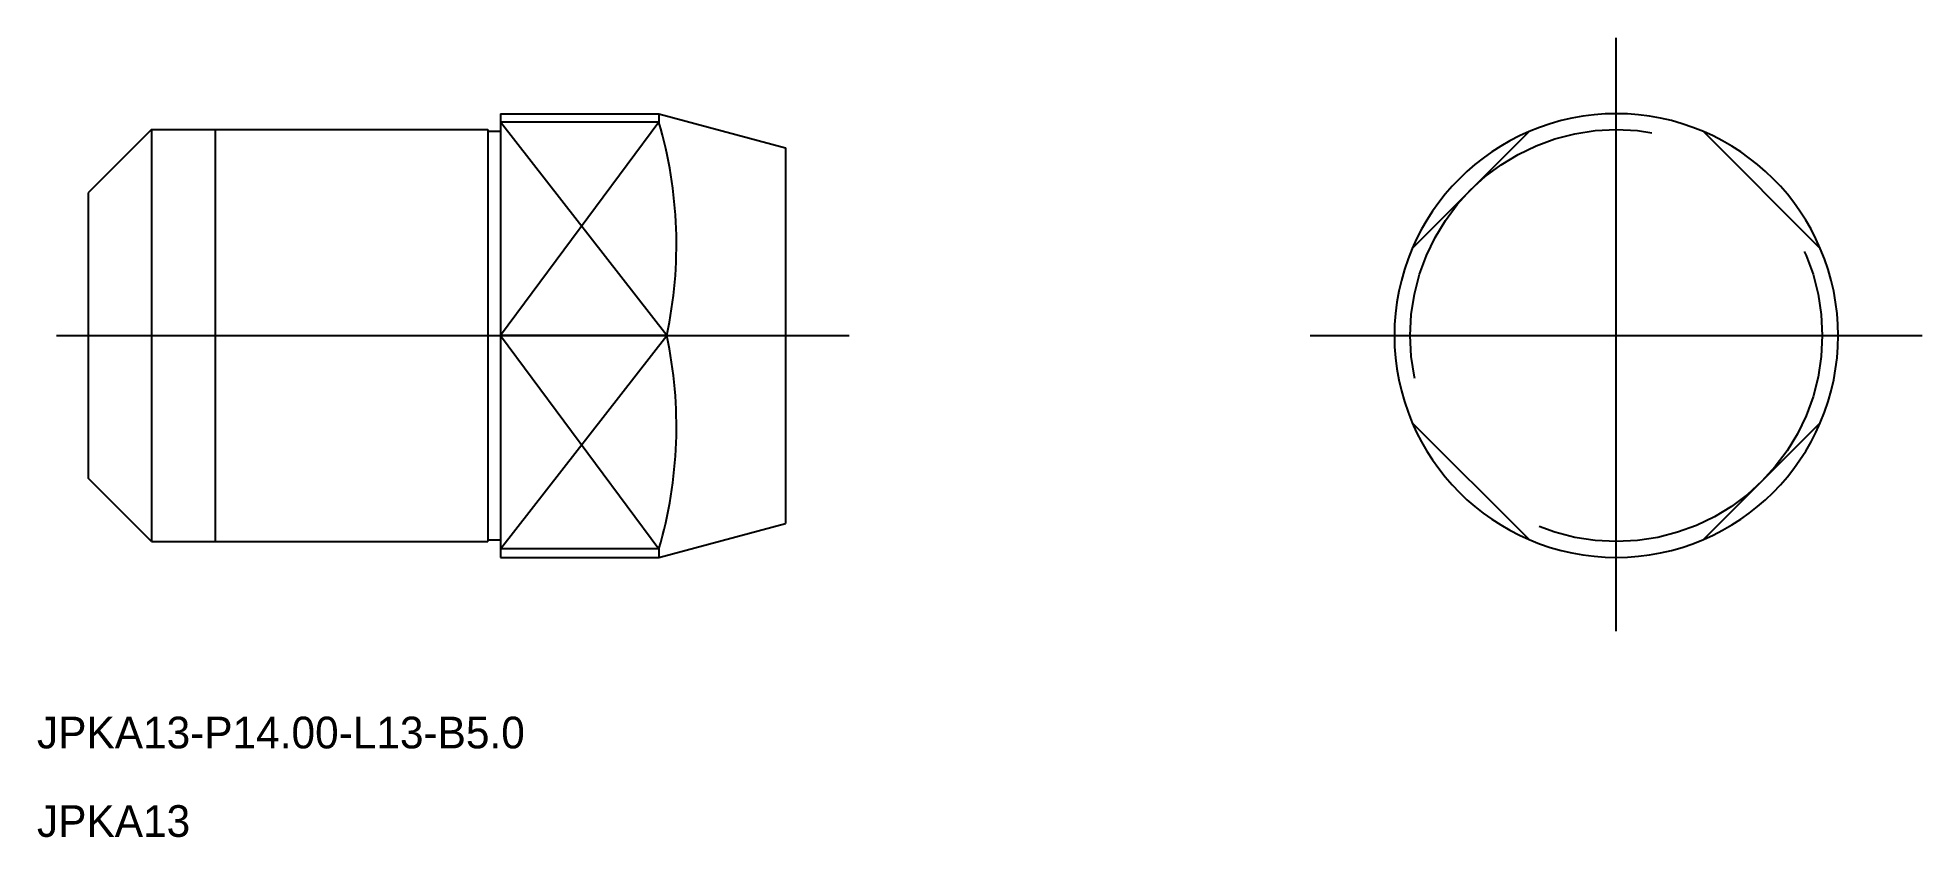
# Model space of a CAD drawing. Extents: x 568.4 to 627.9, y 576.8 to 602.1.
import ezdxf

# ---------------------------------------------------------------- set-up
doc = ezdxf.new("R2010")
doc.units = 0
for name, pattern in [('CENTER', [50.8, 31.75, -6.35, 6.35, -6.35]), ('DASHED', [19.05, 12.7, -6.35]), ('PHANTOM', [63.5, 31.75, -6.35, 6.35, -6.35, 6.35, -6.35])]:
    doc.linetypes.add(name, pattern=pattern)
doc.layers.get('0').update_dxf_attribs({"linetype": 'CONTINUOUS'})
doc.layers.add('CENTER', color=1, linetype='CENTER')

msp = doc.modelspace()

# ---------------------------------------------------------------- linework, layer by layer
at = {"color": 7, "linetype": 'CONTINUOUS'}
for p, q in [((583.025, 599.666), (583.025, 585.666)), ((583.025, 599.666), (588.025, 599.666)), ((588.025, 599.398), (583.025, 599.398)), ((588.025, 599.666), (588.025, 599.398)), ((588.025, 599.666), (592.025, 598.594)), ((572.025, 599.166), (570.025, 597.166)), ((572.025, 599.166), (582.625, 599.166)), ((572.025, 599.166), (572.025, 586.166)), ((582.625, 599.166), (582.625, 586.166)), ((582.625, 599.116), (583.025, 599.116)), ((611.789, 595.416), (615.477, 599.103)), ((620.977, 599.103), (624.664, 595.416)), ((592.025, 598.594), (592.025, 586.737)), ((570.025, 597.166), (570.025, 588.166)), ((588.275, 592.666), (583.025, 592.666)), ((615.477, 586.228), (611.789, 589.916)), ((624.664, 589.916), (620.977, 586.228)), ((572.025, 586.166), (570.025, 588.166)), ((582.625, 586.216), (583.025, 586.216)), ((588.025, 585.666), (592.025, 586.737)), ((572.025, 586.166), (582.625, 586.166)), ((588.025, 585.934), (583.025, 585.934)), ((583.025, 585.666), (588.025, 585.666)), ((588.025, 585.934), (588.025, 585.666))]:
    msp.add_line(p, q, dxfattribs=at)
at = {"color": 3, "linetype": 'CONTINUOUS'}
for p, q in [((588.025, 599.398), (583.025, 592.666)), ((588.275, 592.666), (583.025, 599.398)), ((574.025, 599.166), (574.025, 586.166)), ((583.025, 592.666), (588.025, 585.934)), ((583.025, 585.934), (588.275, 592.666))]:
    msp.add_line(p, q, dxfattribs=at)
at = {"color": 3, "linetype": 'DASHED'}
msp.add_circle((618.227, 592.666), 6.5, dxfattribs=at)
at = {"color": 7, "linetype": 'CONTINUOUS'}
for centre, radius, start, end in [((574.868, 595.538), 13.712, 347.9062, 16.3473), ((618.227, 592.666), 7, 66.8676, 113.1324), ((618.227, 592.666), 7, 156.8676, 203.1324), ((618.227, 592.666), 7, 336.8676, 23.1324), ((574.868, 589.793), 13.712, 343.6527, 12.0938), ((618.227, 592.666), 7, 246.8676, 293.1324)]:
    msp.add_arc(centre, radius, start, end, dxfattribs=at)
at = {"color": 3, "linetype": 'PHANTOM'}
for start, end in [(113.1324, 156.8676), (23.1324, 66.8676), (203.1324, 246.8676), (293.1324, 336.8676)]:
    msp.add_arc((618.227, 592.666), 7, start, end, dxfattribs=at)
at = {"layer": 'CENTER', "color": 1, "linetype": 'CONTINUOUS'}
for p, q in [((618.227, 583.343), (618.227, 602.064)), ((608.572, 592.666), (627.881, 592.666))]:
    msp.add_line(p, q, dxfattribs=at)
at = {"layer": 'CENTER', "color": 1, "linetype": 'CENTER'}
msp.add_line((569.025, 592.666), (594.025, 592.666), dxfattribs=at)

# ---------------------------------------------------------------- texts
at = {"color": 7, "linetype": 'CONTINUOUS'}
for s, p in [('JPKA13-P14.00-L13-B5.0', (568.409, 579.641)), ('JPKA13', (568.409, 576.849))]:
    msp.add_text(s, height=1, dxfattribs=at).set_placement(p)

doc.saveas('drawing.dxf')
